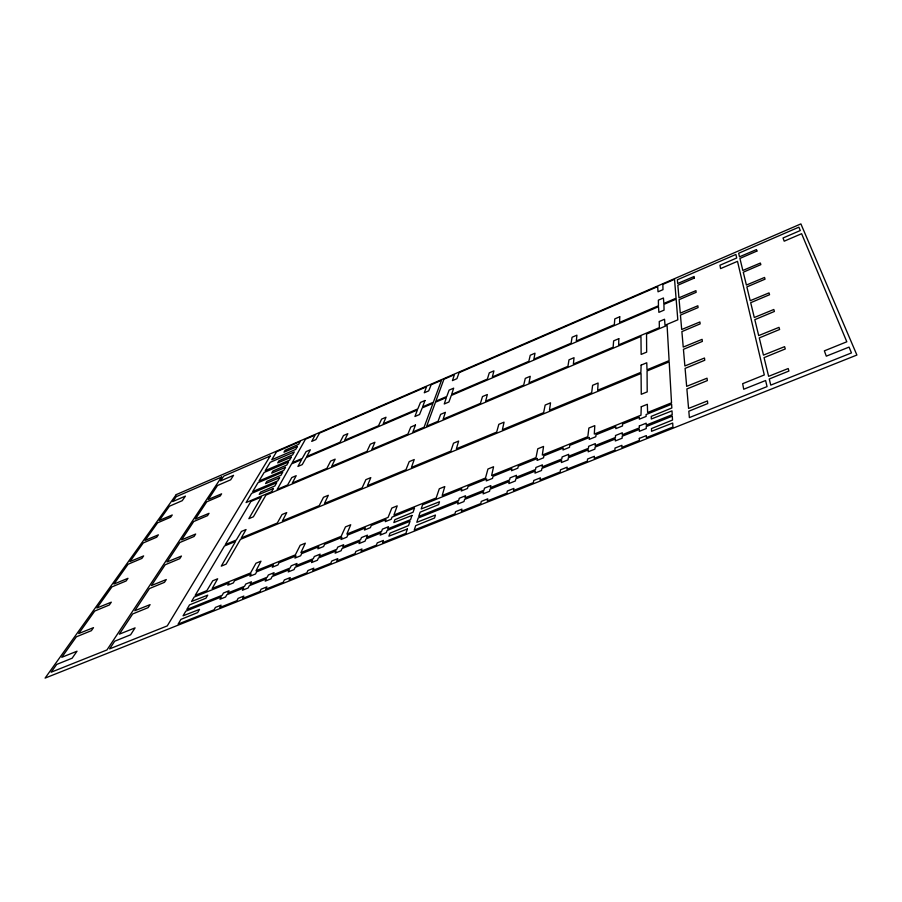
<?xml version="1.0" encoding="UTF-8"?>
<svg xmlns="http://www.w3.org/2000/svg" width="902" height="902" viewBox="0 0 902 902"><rect width="100%" height="100%" fill="white"/><g stroke="black" fill="none" stroke-linecap="round" stroke-linejoin="round"><path stroke-width="1.35" d="M639.326 438.395L639.326 440.424L621.861 447.381L621.929 445.329L615.006 448.091L614.916 450.143L594.226 458.385L594.373 456.311L587.552 459.039L587.371 461.114L566.952 469.243L567.189 467.157L560.446 469.841L560.187 471.938L540.05 479.965L540.388 477.846L533.736 480.495L533.375 482.615L513.486 490.541L513.903 488.399L507.341 491.026L506.901 493.168L487.26 500.982L487.768 498.829L481.285 501.411L480.766 503.575L461.384 511.287L461.959 509.111L455.566 511.671L454.958 513.847L414.243 530.06L415.698 525.652L434.538 518.019L435.452 515.042L416.792 522.314L418.212 518.007L458.25 501.952L457.664 504.071L463.989 501.535L464.564 499.426L483.607 491.793L483.1 493.89L489.515 491.319L490 489.222L509.292 481.488L508.863 483.573L515.358 480.969L515.764 478.894L535.303 471.058L534.965 473.122L541.538 470.483L541.865 468.431L561.642 460.505L561.382 462.546L568.046 459.873L568.283 457.844L588.329 449.805L588.16 451.812L594.914 449.117L595.061 447.11L615.378 438.958L615.299 440.954L622.132 438.214L622.188 436.23L639.338 429.352L639.338 431.325L646.249 428.551L646.227 426.59L672.294 416.138L672.52 420.039L651.503 428.563L651.56 431.291L672.689 423.049L672.926 427.041L646.362 437.628L646.328 435.598L639.326 438.395M639.338 425.936L639.338 427.886L622.233 434.753L622.301 432.791L615.514 435.508L615.435 437.481L595.173 445.611L595.32 443.626L588.634 446.31L588.465 448.305L568.452 456.333L568.688 454.326L562.081 456.976L561.833 458.983L542.102 466.898L542.418 464.868L535.901 467.495L535.562 469.525L516.068 477.35L516.474 475.298L510.036 477.88L509.607 479.943L490.361 487.666L490.846 485.592L484.487 488.151L483.991 490.226L464.981 497.848L465.545 495.762L459.265 498.276L458.69 500.373L418.742 516.406L420.14 512.167L438.631 504.613L439.5 501.76L421.2 508.953L422.564 504.816L461.847 488.952L461.283 490.981L467.495 488.478L468.037 486.449L486.719 478.906L486.234 480.924L492.526 478.387L492.988 476.38L511.908 468.736L511.502 470.731L517.861 468.161L518.255 466.176L537.412 458.442L537.085 460.415L543.534 457.81L543.838 455.837L563.22 448.012L562.972 449.974L569.5 447.336L569.726 445.385L589.378 437.447L589.22 439.387L595.827 436.715L595.974 434.787L615.874 426.759L615.795 428.664L622.493 425.958L622.549 424.053L639.338 417.276L639.338 419.171L646.114 416.431L646.091 414.548L671.618 404.243L671.832 407.975L651.255 416.386L651.3 419.002L671.99 410.872L672.216 414.695L646.215 425.124L646.193 423.185L639.338 425.936M618.795 338.678L618.693 344.846L659.339 327.64L659.261 321.495L664.537 319.252L665.022 325.239L677.808 319.827L676.139 299.137L663.917 304.38L664.064 310.13L658.877 312.34L658.483 306.703L451.282 395.459L448.925 401.976L444.258 403.972L446.389 397.557L435.474 402.236L426.702 426.116L438.068 421.302L440.627 414.356L445.374 412.338L443.164 419.148L480.428 403.374L482.502 396.564L487.351 394.512L485.637 401.164L523.712 385.053L525.28 378.4L530.229 376.292L529.034 382.798L567.933 366.336L568.982 359.842L574.033 357.688L573.379 364.025L613.134 347.202L613.631 340.877L618.795 338.678M619.719 316.771L619.64 322.397L658.449 305.767L658.381 300.152L663.421 297.987L663.872 303.444L676.06 298.212L674.538 279.338L662.857 284.401L662.981 289.655L658.032 291.797L657.659 286.644L459.095 372.673L456.919 378.671L452.454 380.599L454.394 374.713L443.908 379.257L435.858 401.164L446.761 396.485L449.117 390.126L453.661 388.164L451.654 394.399L487.373 379.088L489.279 372.853L493.924 370.857L492.357 376.946L528.82 361.319L530.263 355.241L534.999 353.201L533.905 359.143L571.124 343.188L572.082 337.258L576.919 335.172L576.322 340.967L614.33 324.675L614.781 318.902L619.719 316.771M641.266 406.757L640.972 415.191L594.294 434.054L594.801 425.631L588.871 428.033L587.822 436.669L542.316 455.059L543.556 446.445L537.772 448.79L536.002 457.607L491.624 475.546L493.574 466.74L487.937 469.029L485.479 478.026L442.194 495.525L444.799 486.55L439.297 488.783L436.185 497.949L393.948 515.019L397.196 505.887L391.829 508.063L388.097 517.387L346.875 534.04L350.72 524.761L345.477 526.892L341.148 536.352L300.907 552.622L305.327 543.196L300.208 545.27L295.326 554.877L256.021 570.763L260.982 561.202L255.976 563.231L250.564 572.962L212.173 588.487L217.653 578.802L212.771 580.787L206.84 590.641L195.193 595.343L224.474 545.992L235.557 541.403L221.283 566.129L226.086 564.167L240.451 539.373L641.063 373.462L641.266 394.298L647.208 391.874L647.061 370.981L669.183 361.826L671.528 402.833L647.613 412.496L647.343 404.288L641.266 406.757M641.142 365.118L640.871 372.346L597.665 390.239L598.094 383.023L592.603 385.312L591.667 392.731L549.476 410.218L550.536 402.822L545.169 405.054L543.624 412.642L502.403 429.724L504.06 422.159L498.817 424.335L496.675 432.092L456.401 448.79L458.644 441.055L453.514 443.198L450.808 451.113L411.436 467.428L414.221 459.546L409.215 461.632L405.968 469.694L367.475 485.648L370.79 477.62L365.885 479.661L362.13 487.858L324.483 503.463L328.305 495.299L323.502 497.295L319.252 505.627L282.427 520.894L286.723 512.595L282.033 514.557L277.309 523.013L241.285 537.942L246.043 529.53L241.443 531.447L236.279 540.016L225.331 544.549L250.891 501.467L261.343 497.047L248.862 518.673L253.383 516.778L265.943 495.097L640.961 336.457L641.153 354.418L646.655 352.118L646.542 334.101L667.085 325.408L669.115 360.631L647.005 369.797L646.768 362.773L641.142 365.118M407.388 528.967L405.889 533.398L382.583 542.677L383.406 540.433L377.25 542.891L376.416 545.135L361.082 551.235L361.961 548.991L355.884 551.415L354.971 553.67L336.784 560.909L337.754 558.642L331.744 561.044L330.763 563.31L312.802 570.459L313.828 568.181L307.898 570.549L306.849 572.838L289.125 579.896L290.23 577.596L284.367 579.93L283.251 582.23L265.729 589.209L266.891 586.898L261.106 589.209L259.923 591.52L242.615 598.421L243.833 596.087L238.117 598.376L236.876 600.698L219.772 607.508L221.069 605.174L215.409 607.429L214.112 609.775L178.134 624.094L180.941 619.381L197.651 612.593L199.489 609.402L183.061 615.807L185.801 611.184L221.238 596.977L219.964 599.255L225.568 597.011L226.819 594.734L243.664 587.98L242.458 590.246L248.118 587.98L249.313 585.714L266.361 578.881L265.211 581.136L270.95 578.847L272.077 576.592L289.328 569.681L288.245 571.913L294.052 569.59L295.112 567.358L312.566 560.356L311.54 562.589L317.414 560.232L318.417 558.011L336.096 550.93L335.149 553.129L341.091 550.75L342.027 548.551L359.921 541.369L359.041 543.568L365.062 541.155L365.919 538.968L381.016 532.924L380.193 535.1L386.281 532.654L387.082 530.489L410.004 521.3L408.527 525.618L390.014 533.138L388.92 536.16L407.388 528.967M411.988 515.437L410.545 519.687L387.68 528.865L388.469 526.723L382.437 529.147L381.625 531.301L366.573 537.333L367.418 535.179L361.454 537.569L360.575 539.746L342.726 546.905L343.651 544.729L337.743 547.097L336.807 549.284L319.161 556.354L320.154 554.166L314.324 556.5L313.321 558.699L295.912 565.689L296.972 563.479L291.211 565.791L290.14 568.001L272.923 574.912L274.039 572.691L268.356 574.98L267.217 577.201L250.204 584.034L251.387 581.79L245.761 584.045L244.566 586.289L227.755 593.042L228.995 590.787L223.448 593.02L222.185 595.275L186.815 609.47L189.51 604.926L205.949 598.206L207.719 595.14L191.551 601.476L194.189 597.034L229.052 582.951L227.823 585.15L233.325 582.929L234.543 580.741L251.106 574.055L249.933 576.231L255.503 573.988L256.653 571.812L273.419 565.047L272.314 567.211L277.94 564.934L279.034 562.769L295.991 555.925L294.943 558.079L300.648 555.779L301.674 553.625L318.812 546.702L317.842 548.844L323.604 546.522L324.573 544.38L341.937 537.366L341.024 539.497L346.864 537.141L347.755 535.021L365.333 527.918L364.487 530.026L370.395 527.647L371.229 525.539L386.045 519.563L385.255 521.649L391.231 519.248L391.998 517.15L414.503 508.074L413.082 512.223L394.907 519.653L393.858 522.551L411.988 515.437M415.461 425.045L412.913 431.945L424.098 427.21L432.971 403.307L422.215 407.907L419.531 414.525L414.943 416.487L417.389 409.97L306.161 457.618L302.249 464.609L297.931 466.447L301.618 459.569L291.572 463.876L277.185 489.403L287.614 484.983L291.808 477.564L296.194 475.704L292.327 482.987L326.885 468.363L330.662 461.057L335.149 459.163L331.699 466.323L366.967 451.395L370.316 444.224L374.894 442.273L371.883 449.309L407.896 434.076L410.793 427.029L415.461 425.045M424.966 400.511L422.632 406.825L433.366 402.236L441.506 380.294L431.179 384.771L428.709 390.859L424.29 392.765L426.533 386.778L319.522 433.14L315.903 439.578L311.742 441.382L315.136 435.046L305.451 439.24L292.214 462.726L302.249 458.43L306.105 451.609L310.333 449.794L306.793 456.48L340.009 442.239L343.493 435.531L347.8 433.682L344.643 440.255L378.524 425.733L381.602 419.148L386 417.254L383.249 423.714L417.818 408.899L420.479 402.439L424.966 400.511M273.453 488.467L271.57 491.77L246.099 502.561L251.59 493.383L276.745 482.694L274.885 485.952L260.577 492.097L259.246 494.364L273.453 488.467M279.586 477.71L277.76 480.913L252.673 491.59L257.995 482.717L282.766 472.141L280.973 475.286L266.879 481.364L265.594 483.551L279.586 477.71M285.483 467.371L283.713 470.472L258.998 481.037L264.151 472.456L288.561 461.971L286.825 465.015L272.934 471.036L271.694 473.155L285.483 467.371M291.301 457.156L289.598 460.155L265.244 470.618L270.228 462.309L294.277 451.936L292.598 454.89L278.921 460.843L277.715 462.895L291.301 457.156M297.356 446.535L295.709 449.433L271.75 459.772L276.553 451.755L300.231 441.495L298.618 444.336L285.145 450.233L283.983 452.218L297.356 446.535M270.183 456.017L167.265 625.887L109.616 648.876L114.678 641.221L130.61 634.794L135.075 627.882L119.335 634.162L132.673 613.958L148.154 607.621L150.082 604.644L134.804 610.733L149.45 588.555L164.48 582.331L166.272 579.546L151.435 585.545L165.145 564.787L179.746 558.665L181.437 556.06L167.005 561.969L179.87 542.497L194.077 536.487L195.655 534.029L181.618 539.847L193.704 521.536L207.528 515.64L209.016 513.328L195.351 519.045L206.738 501.816L220.201 496.01L221.599 493.834L208.283 499.46L217.506 485.502L230.664 479.808L233.539 475.343L220.516 480.935L223.685 476.143L270.183 456.017M221.531 477.079L106.955 649.947L51.155 672.204L56.691 664.436L72.126 658.212L77.02 651.21L61.776 657.299L76.377 636.812L91.384 630.667L93.492 627.645L78.699 633.554L94.733 611.049L109.322 605.005L111.296 602.175L96.909 607.993L111.927 586.909L126.122 580.967L127.971 578.317L113.968 584.045L128.073 564.246L141.885 558.406L143.632 555.914L129.989 561.551L143.26 542.936L156.722 537.186L158.357 534.841L145.064 540.399L157.568 522.844L170.692 517.196L172.237 514.986L159.282 520.454L169.407 506.236L182.238 500.678L185.417 496.123L172.722 501.58L176.206 496.686L221.531 477.079M176.251 494.612L45.1 678.101L856.9 355.038L800.886 223.899L176.251 494.612M694.337 278.064L677.842 285.212L678.947 297.829L695.938 290.647L696.141 292.327L679.105 299.667L680.277 313.141L697.855 305.778L698.08 307.571L680.446 315.091L681.698 329.512L699.907 321.969L700.144 323.886L681.889 331.609L683.231 347.078L702.106 339.344L702.365 341.407L683.434 349.333L684.877 365.975L704.473 358.026L704.755 360.259L685.092 368.399L686.659 386.349L707.033 378.197L707.337 380.599L686.884 388.965L688.576 408.437L707.427 400.939L707.743 403.555L688.824 411.199L689.376 417.592L767.05 386.608L765.606 380.52L743.722 389.236L742.662 383.688L764.298 374.95L737.498 261.343L720.585 268.604L719.943 265.233L736.708 257.995L735.874 254.454L677.368 279.778L677.695 283.499L694.134 276.486L694.337 278.064M756.902 251.06L739.922 258.434L742.842 270.453L760.375 263.046L760.837 264.647L743.271 272.201L746.405 285.055L764.546 277.455L765.043 279.169L746.856 286.926L750.205 300.704L769.023 292.902L769.553 294.728L750.701 302.7L754.298 317.504L773.826 309.487L774.401 311.461L754.816 319.658L758.695 335.589L779.012 327.358L779.621 329.489L759.27 337.912L763.453 355.117L784.605 346.661L785.27 348.961L764.062 357.632L768.617 376.326L788.201 368.535L788.912 371.049L769.259 378.987L770.759 385.12L851.477 352.919L849.053 347.101L826.3 356.166L824.36 350.855L846.82 341.779L801.619 233.708L784.199 241.184L783.026 237.993L800.288 230.529L798.89 227.169L738.659 253.248L739.516 256.799L756.462 249.572L756.902 251.06"/></g></svg>
